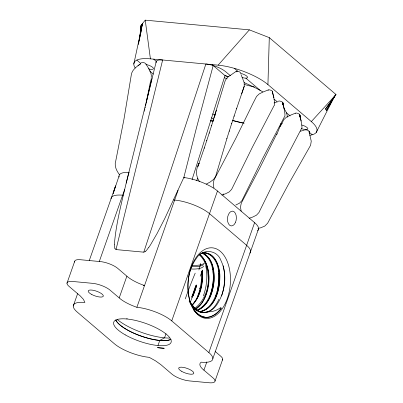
<?xml version="1.0" encoding="UTF-8"?>
<svg xmlns="http://www.w3.org/2000/svg" width="403" height="403" viewBox="0 0 403 403"><rect width="100%" height="100%" fill="white"/><g stroke="black" fill="none" stroke-linecap="round" stroke-linejoin="round"><path stroke-width="0.6" d="M114.512 244.52L114.523 243.664A50.224 37.152 -49.5 0 1 114.563 242.626A63.896 47.267 -49.5 0 1 114.643 241.342C116.502 222.36 121.313 203.812 125.665 185.289L156.359 61.135A15.143 4.705 19.4 0 1 162.651 59.987L115.993 249.578L115.026 248.656M140.647 33.283L140.869 25.656L145.231 20.15L249.361 29.857L269.285 37.63L336.026 94.544L333.573 97.642M309.751 135.297A38.003 11.808 19.4 0 0 311.323 121.585L267.93 84.585L269.285 37.63M151.221 77.572C151.996 72.777 148.732 68.611 146.349 64.772M139.841 37.338L140.869 25.656M140.818 32.945L141.957 24.281L138.441 44.259L138.798 42.436M301.379 128.617C303.902 128.945 296.85 105.057 301.192 121.011M204.618 260.998L204.457 261.945M223.574 195.017L223.791 193.853M139.035 41.217L142.506 23.591L133.816 63.991M146.556 100.77L150.722 80.368M144.385 111.168L144.511 110.583M144.758 109.42L144.884 108.84M145.135 107.687L145.256 107.112M145.513 105.959L145.639 105.379M146.027 103.647L145.77 104.8M146.158 103.067L151.689 79.567M217.247 291.102L218.728 282.478L218.774 272.619M126.194 183.138L128.915 172.424A26.603 8.267 19.4 0 0 119.107 177.083M202.407 270.247L201.923 272.015M216.93 292.301C220.401 279.596 221.101 258.484 206.084 253.039M195.722 285.818L195.732 285.777A30.18 18.014 -84.7 0 1 191.818 296.905L195.742 285.757M115.993 249.578L143.77 252.167L205.878 64.017A15.148 4.705 19.4 0 1 213.192 65.533L196.332 128.33L183.823 177.522L164.777 218.522L157.084 233.498L150.611 244.676A61.261 45.317 -49.5 0 1 149.553 246.293A50.037 37.011 -49.5 0 1 149.15 246.878L148.581 247.684M202.366 270.393L202.492 271.451M217.207 291.223C214.638 300.139 208.88 310.617 198.659 311.705M195.092 289.843L196.674 284.946M211.55 125.741L225.342 80.227L227.514 77.326L236.289 71.276M113.183 193.39L118.996 176.146M213.922 118.215L216.411 110.2L216.255 110.679M226.954 138.375L215.63 176.413L213.615 179.416L210.003 182.101L206.311 184.095M113.198 193.465L115.59 185.874L89.229 260.676M226.798 138.849L229.327 130.849M216.582 293.485L215.822 295.797M209.142 133.252L211.706 125.268M229.176 131.323L231.745 123.333M191.133 300.331L192.352 296.648M236.541 108.825L244.248 86.202L244.147 82.585M210.467 294.437C212.935 287.047 213.837 279.128 213.061 271.375M206.689 140.758L209.293 132.778M231.589 123.812L234.198 115.832M192.08 179.567L225 75.608A65.583 20.377 19.4 0 1 228.793 76.827M204.2 148.249L206.845 140.279M221.579 296.014C224.854 286.342 225.609 275.712 223.197 265.758M234.047 116.311L236.697 108.342M204.356 147.765L197.964 166.414L199.102 163.19C195.717 168.998 195.495 175.91 199.44 181.471M241.639 93.899L244.248 86.202M66.974 283.244L74.636 261.487M73.25 306.048L77.608 293.676M99.224 261.693L124.618 189.586M119.207 297.923L110.079 290.14A13.299 4.131 19.4 0 0 92.645 283.339L72.782 281.485A13.299 4.131 19.4 0 0 68.968 286.306L78.091 294.089A47.68 14.815 19.4 0 1 80.222 295.913L83.476 299.404L84.872 302.446A26.603 8.267 19.4 0 0 77.24 312.083L114.366 343.744A26.603 8.267 19.4 0 0 149.236 357.34L155.513 360.841L160.651 364.503A47.68 14.815 19.4 0 1 162.812 366.332L171.935 374.115A13.299 4.131 19.4 0 0 189.37 380.916L209.233 382.769A13.299 4.131 19.4 0 0 213.051 377.949L203.923 370.166A23.792 7.39 19.4 0 1 201.233 362.186A26.603 8.267 19.4 0 0 208.86 352.554L171.738 320.894A26.603 8.267 19.4 0 0 136.869 307.298A23.792 7.39 19.4 0 1 119.207 297.923L126.869 276.166L117.741 268.383A13.299 4.131 19.4 0 0 100.307 261.582L80.444 259.728A13.299 4.131 19.4 0 0 74.726 262.126M126.839 318.985L127.066 318.345M136.869 307.298L178.096 190.221M157.971 345.532L159.774 340.424L164.54 337.84L165.991 333.714M171.738 320.894L217.484 190.992A26.603 8.267 19.4 0 0 183.823 177.522A15.254 4.74 19.4 0 1 184.7 177.96M208.86 352.554L254.605 222.652L217.484 190.992M203.923 370.166L206.825 361.934M212.849 358.584L258.595 228.682M215.041 381.011L222.703 359.254M209.646 296.694L210.069 295.575M196.729 180.594L197.626 178.247M276.796 134.562L281.188 123.53L281.445 123.746M200.17 276.211L202.477 270.499M276.881 133.65L259.477 168.63L241.271 203.162L240.49 207.056L241.17 211.202M301.253 129.01L279.591 170.529L258.897 212.593L256.454 215.177L252.691 217.061L249.099 218.28M316.189 132.491L334.389 96.609L326.183 110.79L334.933 95.919L325.266 109.409L335.477 95.234M280.256 126.597L283.803 119.676L286.387 117.218L290.079 115.359M333.024 98.327L333.301 97.984M135.237 68.011A38.003 11.808 19.4 0 1 150.415 58.848L218.114 65.16L249.361 29.857M311.323 121.585L336.026 94.544M137.947 65.84L140.697 63.709M140.35 63.926C136.491 66.802 131.776 69.976 131.247 75.195L124.013 118.905L115.747 160.973C113.994 166.026 116.684 170.958 119.661 174.952M145.105 251.633L143.77 252.167M194.437 308.582C210.26 297.137 214.28 268.287 199.989 254.222M268.171 89.945L263.139 91.995M295.424 113.188L290.392 115.233M262.821 92.116L259.129 93.975L256.55 96.433L252.998 103.354L235.775 138.431L214.018 179.919L213.232 183.813L213.917 187.959M235.775 205.021L239.538 203.142L241.981 200.553L262.675 158.495L284.332 116.971C286.986 116.558 280.216 94.166 284.271 108.971M196.79 310.219C207.983 305.313 212.341 292.044 213.288 280.73C213.786 270.861 212.079 257.98 202.145 253.19M197.43 310.305C208.633 305.393 212.986 292.11 213.938 280.79C214.456 270.756 212.618 257.154 201.989 252.963M197.51 310.461C208.663 305.59 213.051 292.412 214.079 281.153C214.663 271.038 212.94 257.537 202.487 252.938M200.976 253.578C214.542 249.286 220.517 267.542 219.852 278.035C219.645 291.203 214.517 308.894 199.817 311.917M274.01 102.997L277.224 101.803M200.916 253.719L203.414 253.019L205.903 252.953M221.841 195.037L225.438 193.818L229.196 191.939L231.644 189.35L252.338 147.286L273.995 105.767C276.649 105.359 269.874 82.958 273.934 97.768M300.29 131.242L303.948 130.255M257.955 228.451L260.61 227.831L264.741 226.103L267.622 223.232L288.639 183.964L310.612 145.246L311.242 141.181L309.474 133.393M201.943 253.144L203.611 252.888M200.205 311.705C213.429 308.723 218.592 293.319 219.575 281.294C220.229 270.826 217.781 254.908 205.268 252.918M123.263 195.264L122.638 195.203A26.603 8.267 19.4 0 0 111.016 198.775M173.633 199.959L174.635 200.054A26.603 8.267 19.4 0 1 209.505 213.65L246.631 245.311A26.603 8.267 19.4 0 1 249.825 253.18M143.282 285.425L144.531 285.541A23.792 7.39 19.4 0 1 126.869 276.166M203.606 317.131C210.754 318.446 217.308 313.645 221.292 308.114A34.472 20.598 -84.7 0 1 205.59 317.368C200.437 316.965 196.06 313.443 193.249 309.292M205.59 317.368C195.138 315.655 190.211 304.275 188.675 294.92C186.75 282.397 188.775 268.695 196.417 258.328C201.963 248.606 216.839 249.407 220.758 260.091C226.869 272.574 225.756 287.964 219.514 300.185A29.832 17.808 -84.7 0 1 208.291 311.816C209.253 312.093 204.84 312.849 204.165 312.693C197.646 312.668 192.684 307.242 190.181 301.691M202.064 316.758L202.83 316.97M234.355 68.349L237.795 71.281A2.257 0.7 19.4 0 1 238.143 71.371A2.287 0.71 19.4 0 1 239.654 72.001A2.403 0.746 19.4 0 1 240.369 73.134M245.865 78.167L260.202 90.388M286.402 112.734L290.15 115.928M306.184 129.605L306.517 129.887A2.347 0.73 19.4 0 0 304.945 130.386M308.809 131.841L312.249 134.778M230.41 75.739L225.771 71.784A15.228 4.73 19.4 0 0 213.182 65.528M212.089 64.596L225.035 75.638A65.175 20.246 19.4 0 1 228.531 76.766M153.629 59.145L156.218 61.352A15.203 4.725 19.4 0 0 156.173 62.808M136.839 60.067L140.864 63.503M149.508 70.873L153.316 74.117M215.126 351.431L220.713 356.192A13.299 4.131 19.4 0 1 222.305 360.136M241.054 74.6L244.072 82.323M212.361 266.771L212.572 267.894M202.472 270.035L202.654 271.41M212.764 269.038L212.925 270.196M145.231 20.15L150.415 58.848M299.802 115.036L300.044 116.92M282.886 103.002L283.128 104.886M272.549 91.793L272.791 93.677M218.507 270.247L218.653 271.426M299.797 115.087L299.998 117.056L299.782 114.875M299.787 114.976L299.963 116.734L299.772 114.593M282.866 102.941L283.047 104.694L282.856 102.558M272.529 91.733L272.71 93.491L272.519 91.355M309.267 131.882L309.454 133.811L309.267 131.625M282.856 103.092L283.012 105.057L282.866 102.836M272.519 91.884L272.675 93.854L272.529 91.632M282.327 123.343A65.175 20.246 19.4 0 1 280.428 124.144M242.933 123.071A65.175 20.246 19.4 0 1 232.481 120.517M215.63 115.092A65.175 20.246 19.4 0 1 212.658 113.968M244.102 82.63A65.175 20.246 19.4 0 1 262.857 91.884M274.04 99.198A65.175 20.246 19.4 0 1 277.481 101.954M284.05 108.75A65.175 20.246 19.4 0 1 287.223 117.253M254.419 87.023A68.973 21.43 19.4 0 1 244.51 84.494M227.221 78.822A68.973 21.43 19.4 0 1 224.456 77.764M218.114 65.16A38.003 11.808 19.4 0 1 267.93 84.585M254.605 222.652A26.603 8.267 19.4 0 1 257.598 230.718M170.524 339.497A30.401 9.445 19.4 0 1 140.914 336.001A30.401 9.445 19.4 0 1 115.893 320.153M169.492 338.067A36.199 11.244 19.4 0 1 117.092 319.342M171.063 339.311A30.497 9.476 19.4 0 1 161.16 340.57A30.432 9.455 19.4 0 1 158.439 340.318A30.497 9.476 19.4 0 1 115.696 319.891M204.482 263.114A36.199 11.244 19.4 0 1 192.035 265.3M199.621 255.164A29.293 17.112 -87.1 0 1 208.119 284.211A29.293 17.112 -87.1 0 1 194.73 309.655M218.829 299.364A29.827 17.541 -87.2 0 1 192.009 304.245M208.24 311.368A29.837 18.649 -84 0 1 189.113 300.955M221.035 307.368A32.346 23.329 -80.1 0 1 208.709 311.806M200.674 263.471A43.328 17.541 -69.1 0 1 198.865 270.02M202.523 270.887A23.223 3.153 86.3 0 1 201.933 272.267M202.105 271.96A29.036 18.08 -83.3 0 1 191.893 305.363M196.709 285.102A26.104 7.405 -64.5 0 1 192.543 296.971M192.584 296.386A19.248 3.718 -67.2 0 1 195.934 287.117M195.007 289.792A28.88 17.49 -82.1 0 1 192.291 296.568M201.424 272.025A33.459 19.692 -82.5 0 1 197.122 297.454M201.974 270.751A33.469 19.661 -82.5 0 1 202.004 271.088M196.065 285.969A29.006 17.445 -82 0 1 191.909 297.485M185.279 298.925A65.749 8.564 -67.5 0 1 195.208 273.133M199.651 288.805A65.064 3.808 -71.4 0 1 199.969 287.828M203.676 266.333A36.199 11.244 19.4 0 1 190.629 268.977M203.691 264.6A36.199 11.244 19.4 0 1 191.657 266.509M201.888 271.768A29.061 17.022 -82.2 0 1 191.823 305.131M199.561 254.701A29.273 18.342 -84.6 0 1 208.769 283.344A29.273 18.342 -84.6 0 1 194.07 309.383M205.721 265.668A33.676 19.551 -82.9 0 1 203.334 295.943M202.069 271.718A29.202 17.102 -82.2 0 1 192.095 305.152M129.031 172.963A15.233 4.73 19.4 0 1 128.915 172.424M148.475 247.638A15.369 11.37 -49.5 0 1 145.171 251.719M114.936 248.706A16.211 11.989 -49.5 0 1 114.623 244.5M240.556 73.356A5.702 1.773 19.4 0 1 247.513 77.054A5.702 1.773 19.4 0 1 242.112 77.492M301.782 125.011A5.702 1.773 19.4 0 1 307.882 128.859A5.702 1.773 19.4 0 1 301.323 128.542M236.375 71.925A2.358 0.73 19.4 0 1 237.805 71.296M244.233 123.157A65.553 20.367 19.4 0 1 232.435 120.351M211.525 117.787A5.702 1.773 19.4 0 1 213.746 120.195A5.702 1.773 19.4 0 1 210.522 120.693M295.384 113.455A2.317 0.72 19.4 0 1 297.832 113.399A2.317 0.72 19.4 0 1 299.651 114.971M268.262 90.448A2.317 0.72 19.4 0 1 270.499 90.126A2.317 0.72 19.4 0 1 272.221 91.803M150.908 79.23A2.317 0.72 19.4 0 1 152.143 78.912M141.655 62.944A2.353 0.73 19.4 0 1 143.952 62.677A2.353 0.73 19.4 0 1 145.815 64.359M146.037 64.5A5.702 1.773 19.4 0 1 153.321 68.112A5.702 1.773 19.4 0 1 148.41 68.842M210.527 121.006A2.347 0.73 19.4 0 1 213.283 121.51M278.503 101.506A2.317 0.72 19.4 0 1 280.906 101.355A2.317 0.72 19.4 0 1 282.654 102.977M306.572 129.912A2.403 0.746 19.4 0 1 309.232 131.338A2.287 0.71 19.4 0 1 309.01 131.806A2.257 0.7 19.4 0 1 308.9 131.831M164.187 348.268L157.442 347.643A36.205 11.249 19.4 0 0 164.187 348.268M125.283 334.883A30.401 9.445 19.4 0 0 171.074 342.384A30.401 9.445 19.4 0 0 130.864 319.508A30.401 9.445 19.4 0 0 125.283 334.883M235.337 222.718A7.425 4.433 -84.7 0 0 232.702 211.152A7.425 4.433 -84.7 0 0 227.72 221.741A7.425 4.433 -84.7 0 0 235.337 222.718M225.489 303.036A35.414 21.137 -84.7 0 0 212.905 247.885A35.414 21.137 -84.7 0 0 189.158 298.376A35.414 21.137 -84.7 0 0 225.489 303.036M181.753 371.395A7.979 2.478 19.4 0 0 193.772 373.364A7.979 2.478 19.4 0 0 183.219 367.36A7.979 2.478 19.4 0 0 181.753 371.395M91.274 294.235A7.979 2.478 19.4 0 0 103.294 296.205A7.979 2.478 19.4 0 0 92.74 290.2A7.979 2.478 19.4 0 0 91.274 294.235"/></g></svg>
